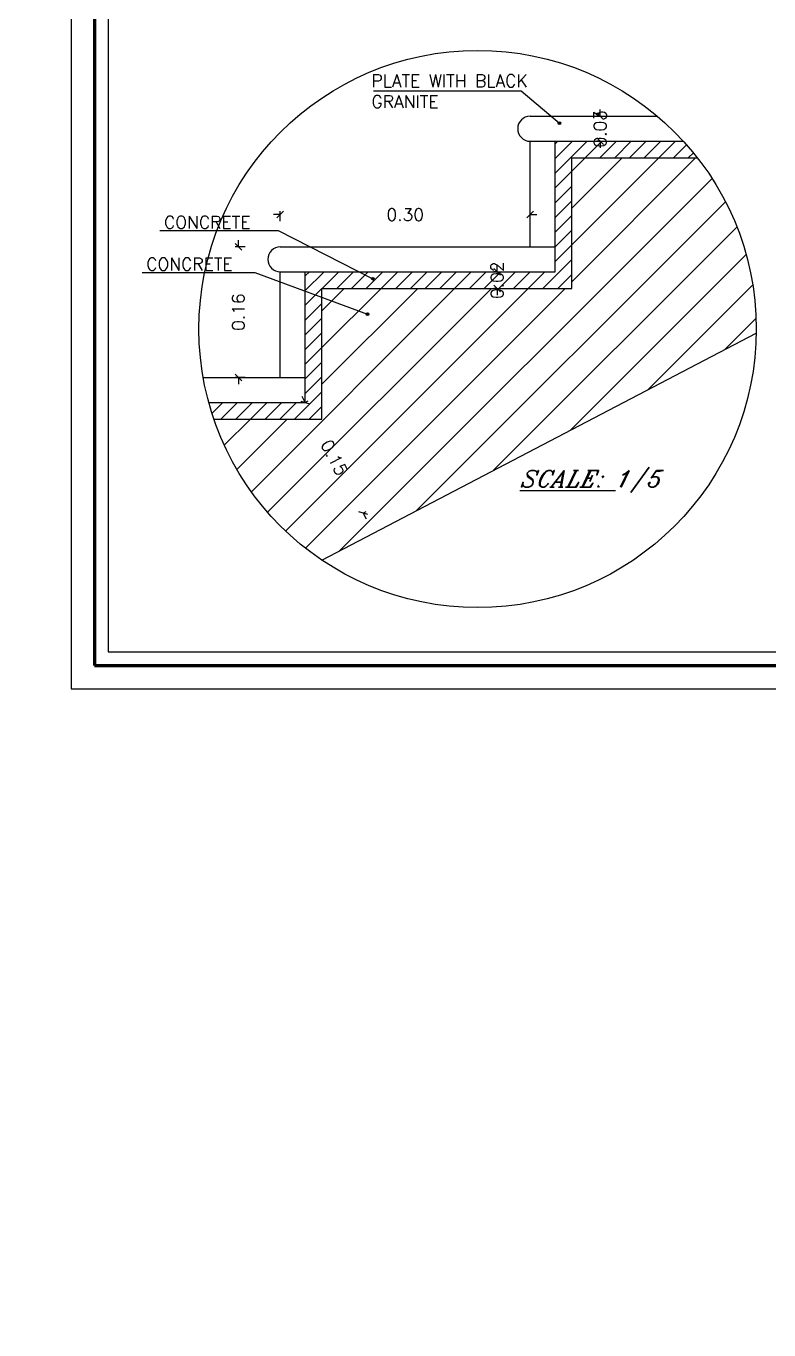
# Model space of a CAD drawing. Header units: inches. Extents: x -580639 to 179052, y 0 to 152898.
# Drawn here: x 123076 to 139131, y 100279 to 128465 of the extents above; entities that cross this region are included whole.
import ezdxf

# ---------------------------------------------------------------- set-up
doc = ezdxf.new("R2010")
doc.units = ezdxf.units.IN
doc.header["$LTSCALE"] = 500
doc.header["$MEASUREMENT"] = 0
doc.linetypes.add('ACAD_ISO03W100', pattern=[30, 12, -18])
for name, color, linetype, lineweight in [('0.3', 10, 'Continuous', 30), ('A-0.25', 42, 'Continuous', 25), ('A-wall', 52, 'Continuous', 35), ('HATCH', 11, 'Continuous', 9)]:
    doc.layers.add(name, color=color, linetype=linetype, lineweight=lineweight)
doc.layers.add('BAL', color=158, linetype='Continuous')
doc.layers.add('DIMEN1', color=6, linetype='Continuous')
doc.styles.add('ITALICC', font='ITALICC.shx', dxfattribs={"oblique": 12.5, "height": 0.2})
doc.styles.add('ROMANT', font='romant.shx')
doc.styles.get("Standard").update_dxf_attribs({"font": 'arial.ttf'})
doc.dimstyles.get("Standard").update_dxf_attribs({"dimtxt": 0.18, "dimasz": 0.18, "dimexe": 0.18, "dimexo": 0.0625, "dimgap": 0.09, "dimtad": 0, "dimtih": 1, "dimtoh": 1, "dimdec": 4, "dimzin": 0, "dimdsep": 46, "dimtxsty": 'Standard', "dimcen": 0.09, "dimadec": 0, "dimazin": 0, "dimtfac": 1, "dimtdec": 4, "dimtofl": 0, "dimtmove": 0, "dimatfit": 3, "dimfxl": 1, "dimtolj": 1, "dimtzin": 0, "dimarcsym": 0})

# ---------------------------------------------------------------- blocks, each defined once
blk = doc.blocks.new('_Oblique')
at = {"color": 0, "linetype": 'ByBlock', "lineweight": -2}
blk.add_line((-0.5, -0.5), (0.5, 0.5), dxfattribs=at)
blk = doc.blocks.new('*D1625')
at = {"layer": 'Defpoints', "color": 0, "linetype": 'ACAD_ISO03W100', "ltscale": 15, "transparency": 16777216}
for p in [(1339.0052, 273.2419), (1338.7052, 273.2032), (1339.0052, 273.2032)]:
    blk.add_point(p, dxfattribs=at)
at = {"layer": 'DIMEN1', "color": 1, "linetype": 'Continuous', "lineweight": -2, "ltscale": 15, "transparency": 16777216}
for p, q in [((1338.7052, 273.2419), (1338.6972, 273.2419)), ((1339.0052, 273.2419), (1339.0132, 273.2419))]:
    blk.add_line(p, q, dxfattribs=at)
at = {"layer": 'DIMEN1', "color": 59, "linetype": 'Continuous', "lineweight": -2, "ltscale": 15, "transparency": 16777216}
for p, q in [((1338.7052, 273.2339), (1338.7052, 273.2459)), ((1339.0052, 273.2339), (1339.0052, 273.2459))]:
    blk.add_line(p, q, dxfattribs=at)
at = {"layer": 'DIMEN1', "color": 1, "linetype": 'ACAD_ISO03W100', "lineweight": -2, "ltscale": 15, "transparency": 16777216, "xscale": 0.008, "yscale": 0.008, "zscale": 0.008}
blk.add_blockref('_Oblique', (1338.7052, 273.2419), dxfattribs=at)
at = {"layer": 'DIMEN1', "color": 1, "linetype": 'ACAD_ISO03W100', "lineweight": -2, "ltscale": 15, "transparency": 16777216, "xscale": 0.008, "yscale": 0.008, "zscale": 0.008, "rotation": 180}
blk.add_blockref('_Oblique', (1339.0052, 273.2419), dxfattribs=at)
at = {"layer": 'DIMEN1', "color": 6, "linetype": 'ACAD_ISO03W100', "ltscale": 15, "transparency": 16777216, "insert": (1338.8552, 273.2419), "char_height": 0.015, "attachment_point": 5, "style": 'ROMANT'}
blk.add_mtext('\\A1;0.30', dxfattribs=at)
blk = doc.blocks.new('*D1626')
at = {"layer": 'Defpoints', "color": 0, "linetype": 'ACAD_ISO03W100', "ltscale": 15, "transparency": 16777216}
for p in [(1339.0892, 273.36), (1339.0892, 273.33), (1339.0892, 273.33)]:
    blk.add_point(p, dxfattribs=at)
at = {"layer": 'DIMEN1', "color": 59, "linetype": 'Continuous', "lineweight": -2, "ltscale": 15, "transparency": 16777216}
for p, q in [((1339.0892, 273.36), (1339.0852, 273.36)), ((1339.0892, 273.33), (1339.0852, 273.33))]:
    blk.add_line(p, q, dxfattribs=at)
at = {"layer": 'DIMEN1', "color": 1, "linetype": 'Continuous', "lineweight": -2, "ltscale": 15, "transparency": 16777216}
for p, q in [((1339.0892, 273.36), (1339.0892, 273.368)), ((1339.0892, 273.33), (1339.0892, 273.322))]:
    blk.add_line(p, q, dxfattribs=at)
at = {"layer": 'DIMEN1', "color": 1, "linetype": 'ACAD_ISO03W100', "lineweight": -2, "ltscale": 15, "transparency": 16777216, "xscale": 0.008, "yscale": 0.008, "zscale": 0.008}
for p, rotation in [((1339.0892, 273.36), 270), ((1339.0892, 273.33), 90)]:
    blk.add_blockref('_Oblique', p, dxfattribs=dict(at, rotation=rotation))
at = {"layer": 'DIMEN1', "color": 6, "linetype": 'ACAD_ISO03W100', "ltscale": 15, "transparency": 16777216, "insert": (1339.0892, 273.345), "char_height": 0.015, "attachment_point": 5, "rotation": 90, "style": 'ROMANT'}
blk.add_mtext('\\A1;0.03', dxfattribs=at)
blk = doc.blocks.new('*D1627')
at = {"layer": 'Defpoints', "color": 0, "linetype": 'ACAD_ISO03W100', "ltscale": 15, "transparency": 16777216}
for p in [(1338.7352, 273.0164), (1338.8047, 272.8835), (1338.8047, 272.8835)]:
    blk.add_point(p, dxfattribs=at)
at = {"layer": 'DIMEN1', "color": 1, "linetype": 'Continuous', "lineweight": -2, "ltscale": 15, "transparency": 16777216}
for p, q in [((1338.7352, 273.0164), (1338.7315, 273.0235)), ((1338.8047, 272.8835), (1338.8084, 272.8764))]:
    blk.add_line(p, q, dxfattribs=at)
at = {"layer": 'DIMEN1', "color": 59, "linetype": 'Continuous', "lineweight": -2, "ltscale": 15, "transparency": 16777216}
for p, q in [((1338.7352, 273.0164), (1338.7388, 273.0183)), ((1338.8047, 272.8835), (1338.8082, 272.8853))]:
    blk.add_line(p, q, dxfattribs=at)
at = {"layer": 'DIMEN1', "color": 1, "linetype": 'ACAD_ISO03W100', "lineweight": -2, "ltscale": 15, "transparency": 16777216, "xscale": 0.008, "yscale": 0.008, "zscale": 0.008}
for p, rotation in [((1338.7352, 273.0164), 297.5972958686415), ((1338.8047, 272.8835), 117.5972958686415)]:
    blk.add_blockref('_Oblique', p, dxfattribs=dict(at, rotation=rotation))
at = {"layer": 'DIMEN1', "color": 6, "linetype": 'ACAD_ISO03W100', "ltscale": 15, "transparency": 16777216, "insert": (1338.77, 272.9499), "char_height": 0.015, "attachment_point": 5, "rotation": 297.5973, "style": 'ROMANT'}
blk.add_mtext('\\A1;0.15', dxfattribs=at)
blk = doc.blocks.new('*D1628')
at = {"layer": 'Defpoints', "color": 0, "linetype": 'ACAD_ISO03W100', "ltscale": 15, "transparency": 16777216}
for p in [(1338.7052, 273.2032), (1338.6548, 273.0464), (1338.7052, 273.0464)]:
    blk.add_point(p, dxfattribs=at)
at = {"layer": 'DIMEN1', "color": 59, "linetype": 'Continuous', "lineweight": -2, "ltscale": 15, "transparency": 16777216}
for p, q in [((1338.6628, 273.2032), (1338.6508, 273.2032)), ((1338.6628, 273.0464), (1338.6508, 273.0464))]:
    blk.add_line(p, q, dxfattribs=at)
at = {"layer": 'DIMEN1', "color": 1, "linetype": 'Continuous', "lineweight": -2, "ltscale": 15, "transparency": 16777216}
for p, q in [((1338.6548, 273.2032), (1338.6548, 273.2112)), ((1338.6548, 273.0464), (1338.6548, 273.0384))]:
    blk.add_line(p, q, dxfattribs=at)
at = {"layer": 'DIMEN1', "color": 1, "linetype": 'ACAD_ISO03W100', "lineweight": -2, "ltscale": 15, "transparency": 16777216, "xscale": 0.008, "yscale": 0.008, "zscale": 0.008}
for p, rotation in [((1338.6548, 273.2032), 270), ((1338.6548, 273.0464), 90)]:
    blk.add_blockref('_Oblique', p, dxfattribs=dict(at, rotation=rotation))
at = {"layer": 'DIMEN1', "color": 6, "linetype": 'ACAD_ISO03W100', "ltscale": 15, "transparency": 16777216, "insert": (1338.6548, 273.1248), "char_height": 0.015, "attachment_point": 5, "rotation": 90, "style": 'ROMANT'}
blk.add_mtext('\\A1;0.16', dxfattribs=at)
blk = doc.blocks.new('*D1629')
at = {"layer": 'Defpoints', "color": 0, "linetype": 'ACAD_ISO03W100', "ltscale": 15, "transparency": 16777216}
for p in [(1338.9655, 273.1732), (1338.9655, 273.1532), (1338.9655, 273.1532)]:
    blk.add_point(p, dxfattribs=at)
at = {"layer": 'DIMEN1', "color": 59, "linetype": 'Continuous', "lineweight": -2, "ltscale": 15, "transparency": 16777216}
for p, q in [((1338.9655, 273.1732), (1338.9615, 273.1732)), ((1338.9655, 273.1532), (1338.9615, 273.1532))]:
    blk.add_line(p, q, dxfattribs=at)
at = {"layer": 'DIMEN1', "color": 1, "linetype": 'Continuous', "lineweight": -2, "ltscale": 15, "transparency": 16777216}
for p, q in [((1338.9655, 273.1732), (1338.9655, 273.1812)), ((1338.9655, 273.1532), (1338.9655, 273.1452))]:
    blk.add_line(p, q, dxfattribs=at)
at = {"layer": 'DIMEN1', "color": 1, "linetype": 'ACAD_ISO03W100', "lineweight": -2, "ltscale": 15, "transparency": 16777216, "xscale": 0.008, "yscale": 0.008, "zscale": 0.008}
for p, rotation in [((1338.9655, 273.1732), 270), ((1338.9655, 273.1532), 90)]:
    blk.add_blockref('_Oblique', p, dxfattribs=dict(at, rotation=rotation))
at = {"layer": 'DIMEN1', "color": 6, "linetype": 'ACAD_ISO03W100', "ltscale": 15, "transparency": 16777216, "insert": (1338.9655, 273.1632), "char_height": 0.015, "attachment_point": 5, "rotation": 90, "style": 'ROMANT'}
blk.add_mtext('\\A1;0.02', dxfattribs=at)
blk = doc.blocks.new('ERWT')
at = {"layer": 'HATCH', "ltscale": 15}
h = blk.add_hatch(dxfattribs=at)
h.set_pattern_fill('ANSI31', color=256, scale=0.2, angle=180, style=0)
h.set_pattern_definition([(225, (1208.837934, 247.315053), (0.0176776695, -0.0176776695), [])])
h.paths.add_polyline_path([(1337.3962, 273.2601), (1337.3962, 273.3078), (1337.2807, 273.3651), (1337.5117, 273.3651), (1337.3962, 273.4223), (1337.3962, 273.449), (1337.1336, 273.449), (1337.1336, 273.2921), (1336.9865, 273.2921), (1336.9865, 273.046)])
h.paths.add_polyline_path([(1336.9865, 273.2921), (1336.8336, 273.2921), (1336.8336, 273.1353), (1336.5336, 273.1353), (1336.5336, 272.9785), (1336.4087, 272.9785), (1336.4087, 272.8014), (1336.5185, 272.8014), (1336.9865, 273.046)])
h.paths.add_polyline_path([(1336.4087, 272.9785), (1336.2336, 272.9785), (1336.2336, 272.8676), (1336.2551, 272.8676, -1), (1336.261, 272.8676, -1), (1336.2551, 272.8676), (1336.2336, 272.8676), (1336.2336, 272.8217), (1336.1634, 272.8217), (1336.1634, 272.7699), (1336.2789, 272.7126), (1336.0479, 272.7126), (1336.1634, 272.6554), (1336.1634, 272.6157), (1336.5185, 272.8014), (1336.4087, 272.8014)])
h.paths.add_polyline_path([(1328.5512, 272.0596), (1328.5512, 272.3292), (1328.6637, 272.3292), (1328.6637, 272.0596)], flags=9)
h.paths.add_polyline_path([(1328.843, 271.8846), (1328.843, 272.1542), (1328.9555, 272.1542), (1328.9555, 271.8846)], flags=9)
blk = doc.blocks.new('WERQ')
at = {"layer": 'HATCH', "ltscale": 15}
h = blk.add_hatch(dxfattribs=at)
h.set_pattern_fill('ANSI31', color=256, scale=0.1, angle=180, style=0)
h.paths.add_polyline_path([(1339.05521, 273.31003), (1339.20614, 273.31003, 0.0195512), (1339.18928, 273.33003), (1339.03521, 273.33003), (1339.03521, 273.17322), (1338.73521, 273.17322), (1338.73521, 273.0164), (1338.61927, 273.0164, 0.0156344), (1338.62541, 272.9964), (1338.75521, 272.9964), (1338.75521, 273.15322), (1339.05521, 273.15322)])
h.paths.add_polyline_path([(1339.05924, 273.27313), (1339.05924, 273.41694), (1339.11924, 273.41694), (1339.11924, 273.27313)], flags=9)
h.paths.add_polyline_path([(1338.76323, 273.02755), (1338.82985, 272.9001), (1338.77668, 272.87231), (1338.71006, 272.99976)], flags=9)
h = blk.add_hatch(dxfattribs=at)
h.set_pattern_fill('ANSI31', color=256, scale=0.25, angle=180, style=0)
h.paths.add_polyline_path([(1339.20614, 273.31003), (1339.05521, 273.31003), (1339.05521, 273.15322), (1338.75521, 273.15322), (1338.75521, 272.9964), (1338.62541, 272.9964, 0.1636034), (1338.75505, 272.82706), (1339.27665, 273.09971, 0.0036006), (1339.27668, 273.10453, 0.1668518)])
h.paths.add_polyline_path([(1330.77278, 272.07749), (1330.77278, 272.34713), (1330.88528, 272.34713), (1330.88528, 272.07749)], flags=9)
h.paths.add_polyline_path([(1331.06455, 271.90249), (1331.06455, 272.17213), (1331.17705, 272.17213), (1331.17705, 271.90249)], flags=9)
h.paths.add_polyline_path([(1338.76743, 272.97904), (1338.79241, 272.93125), (1338.77247, 272.92082), (1338.74749, 272.96862)], flags=24)
h.paths.add_polyline_path([(1338.95426, 273.13625), (1338.95426, 273.19018), (1338.97676, 273.19018), (1338.97676, 273.13625)], flags=24)
at = {"ltscale": 15}
for p, q in [((1339.05521, 273.15322), (1339.05521, 273.31003)), ((1339.05521, 273.31003), (1339.20614, 273.31003)), ((1338.75521, 272.9964), (1338.75521, 273.15322)), ((1338.75521, 273.15322), (1339.05521, 273.15322)), ((1338.62541, 272.9964), (1338.75521, 272.9964))]:
    blk.add_line(p, q, dxfattribs=at)
blk.add_lwpolyline([(1338.75505, 272.82706), (1339.27665, 273.09971)], dxfattribs=at)
at = {"layer": '0.3', "ltscale": 15}
blk.add_circle((1338.94207, 273.10453), 0.33461, dxfattribs=at)
at = {"layer": 'BAL', "ltscale": 15}
for p, q in [((1339.00521, 273.36003), (1339.15813, 273.36003)), ((1339.00521, 273.20322), (1339.00521, 273.33003)), ((1339.00521, 273.33003), (1339.18928, 273.33003)), ((1339.03521, 273.17322), (1339.03521, 273.33003)), ((1338.70521, 273.20322), (1339.03521, 273.20322)), ((1338.70521, 273.0464), (1338.70521, 273.17322)), ((1338.70521, 273.17322), (1339.03521, 273.17322)), ((1338.73521, 273.0164), (1338.73521, 273.17322)), ((1338.61254, 273.0464), (1338.73521, 273.0464)), ((1338.61927, 273.0164), (1338.73521, 273.0164))]:
    blk.add_line(p, q, dxfattribs=at)
for centre in [(1339.00521, 273.34503), (1338.70521, 273.18822)]:
    blk.add_arc(centre, 0.015, 90, 270, dxfattribs=at)
at = {"layer": 'DIMEN1', "linetype": 'ACAD_ISO03W100', "ltscale": 15}
for base, p1, p2, picture, middle in [((1339.08924, 273.33003), (1339.08924, 273.36003), (1339.08924, 273.33003), '*D1626', (1339.08924, 273.34503)), ((1338.65479, 273.0464), (1338.70521, 273.20322), (1338.70521, 273.0464), '*D1628', (1338.65479, 273.12481)), ((1338.96551, 273.15322), (1338.96551, 273.17322), (1338.96551, 273.15322), '*D1629', (1338.96551, 273.16322))]:
    dim = blk.add_linear_dim(base=base, p1=p1, p2=p2, angle=90, dimstyle='Standard', override={"dimscale": 1, "dimtxt": 0.015, "dimasz": 0.008, "dimexe": 0.004, "dimexo": 0.001, "dimdle": 0.008, "dimfxl": 0.008, "dimarcsym": 2}, dxfattribs=at)
    dim.commit()
    dim.dimension.update_dxf_attribs({"geometry": picture, "text_midpoint": middle})
dim = blk.add_linear_dim(base=(1339.00521, 273.24188), p1=(1338.70521, 273.20322), p2=(1339.00521, 273.20322), dimstyle='Standard', override={"dimscale": 1, "dimtxt": 0.015, "dimasz": 0.008, "dimexe": 0.004, "dimexo": 0.001, "dimdle": 0.008, "dimfxl": 0.008, "dimarcsym": 2}, dxfattribs=at)
dim.commit()
dim.dimension.update_dxf_attribs({"geometry": '*D1625', "text_midpoint": (1338.85521, 273.24188)})
dim = blk.add_aligned_dim(p1=(1338.73521, 273.0164), p2=(1338.8047, 272.88346), distance=0, dimstyle='Standard', override={"dimscale": 1, "dimtxt": 0.015, "dimasz": 0.008, "dimexe": 0.004, "dimexo": 0.001, "dimdle": 0.008, "dimfxl": 0.008, "dimarcsym": 2}, dxfattribs=at)
dim.commit()
dim.dimension.update_dxf_attribs({"geometry": '*D1627', "text_midpoint": (1338.76995, 272.94993)})

msp = doc.modelspace()

# ---------------------------------------------------------------- hatches: boundary and pattern name
at = {"layer": 'DIMEN1', "ltscale": 15}
h = msp.add_hatch(color=22, dxfattribs=at)
edge = h.paths.add_edge_path()
edge.add_arc((134601.696, 126365.545), 28.763, 0, 360)
h = msp.add_hatch(color=22, dxfattribs=at)
edge = h.paths.add_edge_path()
edge.add_arc((130570.356, 123003.958), 28.763, 0, 360)
h = msp.add_hatch(color=22, dxfattribs=at)
edge = h.paths.add_edge_path()
edge.add_arc((130454.252, 122239.735), 28.763, 0, 360)

# ---------------------------------------------------------------- linework, layer by layer
msp.add_lwpolyline([(124052.087, 114139.979), (179052.305, 114139.979), (179052.305, 152898.096), (124052.087, 152898.096)], close=True)
at = {"layer": 'A-0.25', "lineweight": 25}
msp.add_lwpolyline([(171952.305, 114939.979), (171952.305, 152098.096), (124852.087, 152098.096), (124852.087, 114939.979), (171952.305, 114939.979)], dxfattribs=at)
at = {"layer": 'A-wall', "color": 1, "lineweight": 70}
msp.add_lwpolyline([(124552.087, 114639.979), (178552.305, 114639.979), (178552.305, 152398.096), (124552.087, 152398.096)], close=True, dxfattribs=at)
at = {"layer": 'DIMEN1', "color": 22, "ltscale": 15}
for points in [[(130585.139, 127067.545), (133774.884, 127067.545), (134601.696, 126365.545)], [(125966.555, 124043.616), (128521.641, 124043.616), (130570.356, 123003.958)], [(125582.59, 123138.845), (128021.572, 123138.845), (130454.252, 122239.735)]]:
    msp.add_lwpolyline(points, dxfattribs=at)
for centre in [(134601.696, 126365.545), (130570.356, 123003.958), (130454.252, 122239.735)]:
    msp.add_circle(centre, 28.763, dxfattribs=at)

# ---------------------------------------------------------------- block references
for name, p, xscale, yscale, zscale in [('WERQ', (-23968122.671, -4793965.511), 18000, 18000, 18000), ('ERWT', (-11883089.623, -2335099.723), 9000, 9000, 9000)]:
    msp.add_blockref(name, p, dxfattribs=dict(xscale=xscale, yscale=yscale, zscale=zscale))

# ---------------------------------------------------------------- texts
at = {"layer": 'DIMEN1', "color": 22, "ltscale": 15, "attachment_point": 1}
for s, insert, char_height, width, style in [('PLATE WITH BLACK GRANITE', (130541.081, 127417.927), 270.72454, 4033.16096, 'ROMANT'), ('CONCRETE', (126056.796, 124358.96), 270.7245, 4033.16096, 'ROMANT'), ('CONCRETE', (125672.831, 123454.189), 270.7245, 4033.16096, 'ROMANT'), ('\\pi8634.4;{\\LSCALE:} 1/5', (125114.956, 118860.781), 360, 20811.44292, 'ITALICC')]:
    msp.add_mtext(s, dxfattribs=dict(at, insert=insert, char_height=char_height, width=width, style=style))

doc.saveas('drawing.dxf')
